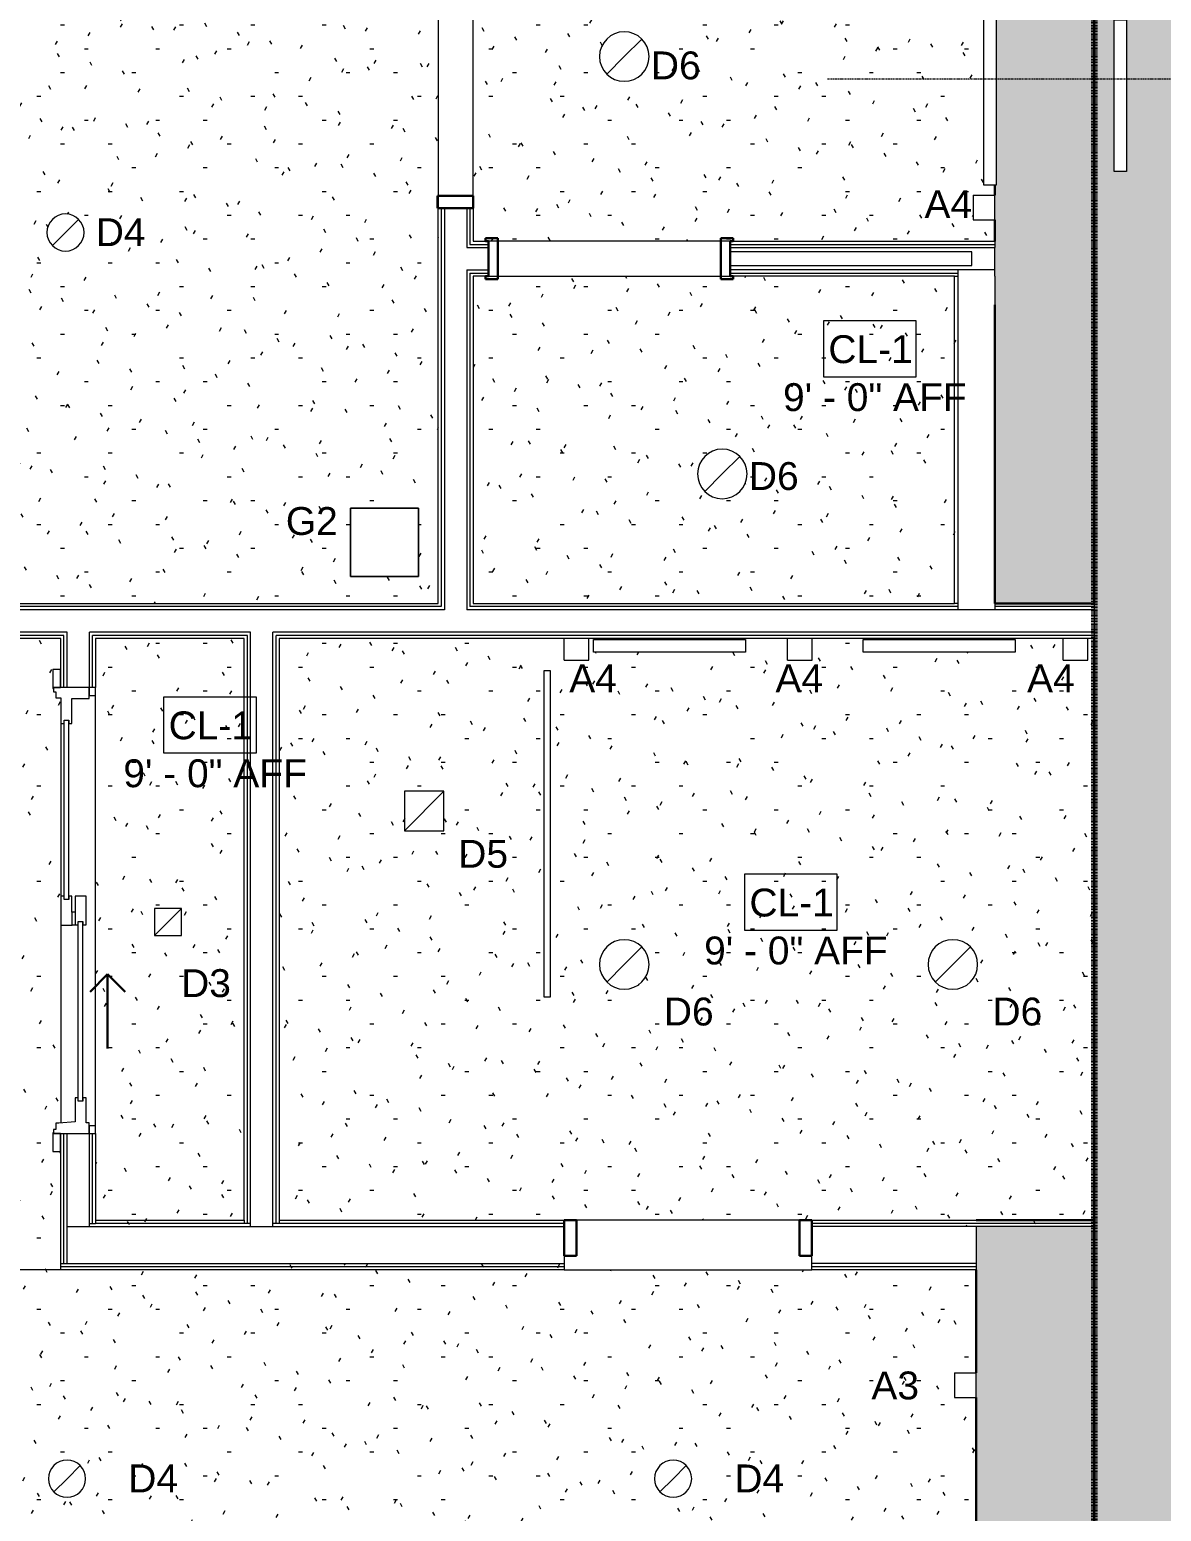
# Model space of a CAD drawing. Header units: inches. Extents: x -1176 to 1329, y -2524 to 978.
# Drawn here: x -170.1 to 12.6, y 209.3 to 448.5 of the extents above; entities that cross this region are included whole.
import ezdxf

# ---------------------------------------------------------------- set-up
doc = ezdxf.new("R2010")
doc.units = ezdxf.units.IN
doc.header["$MEASUREMENT"] = 0
doc.linetypes.add('Center 1_4_', pattern=[0.53125, 0.25, -0.09375, 0.09375, -0.09375])
doc.linetypes.add('Dash', pattern=[0.25, 0.125, -0.125])
for name, color, linetype, lineweight in [('A-ANNO-MATC', 214, 'Dash', 140), ('A-CLNG', 13, 'Continuous', 18), ('A-CLNG-IDEN', 151, 'Continuous', 9), ('A-CLNG-PATT', 13, 'Continuous', 18), ('A-DETL', 90, 'Continuous', 9), ('A-DETL-GENF', 92, 'Continuous', 9), ('A-DOOR', 31, 'Continuous', 18), ('A-DOOR-FRAM', 31, 'Continuous', 30), ('A-DOOR-GLAZ', 31, 'Continuous', 9), ('A-DOOR-OPNG', 31, 'Continuous', 30), ('A-GLAZ-CURT', 52, 'Continuous', 9), ('A-WALL', 113, 'Continuous', 18), ('A-WALL-PATT', 111, 'Continuous', 18), ('E-LITE-EQPM', 33, 'Continuous', 9), ('E-LITE-EQPM-IDEN', 33, 'Continuous', 9), ('I-WALL', 2, 'Continuous', 18), ('Q-SPCQ', 91, 'Continuous', 9)]:
    doc.layers.add(name, color=color, linetype=linetype, lineweight=lineweight)
doc.styles.add('Arial', font='arial.ttf', dxfattribs={"height": 4.5})
doc.styles.add('Swis721 Lt BT', font='swissl.ttf', dxfattribs={"height": 4.5})
pattern_1 = [(0, (0, 0), (15.36, 3.84), [0.634, -10.886, 0.634, -10.886, -61.44]), (0, (0, 0), (15.36, 3.84), [-23.04, 0.634, -22.406, 0.634, -10.886, -26.88]), (0, (0, 0), (15.36, 3.84), [-57.6, 0.634, -7.046, 0.634, -18.566]), (120, (5.76, 1.92), (-11.005538, 11.38215), [0.634, -10.886, 0.634, -10.886, -61.44]), (120, (5.76, 1.92), (-11.005538, 11.38215), [-23.04, 0.634, -22.406, 0.634, -10.886, -26.88]), (120, (5.76, 1.92), (-11.005538, 11.38215), [-57.6, 0.634, -7.046, 0.634, -18.566]), (240, (7.68, 9.6), (-4.354462, -15.22215), [0.634, -10.886, 0.634, -10.886, -61.44]), (240, (7.68, 9.6), (-4.354462, -15.22215), [-23.04, 0.634, -22.406, 0.634, -10.886, -26.88]), (240, (7.68, 9.6), (-4.354462, -15.22215), [-57.6, 0.634, -7.046, 0.634, -18.566])]

# ---------------------------------------------------------------- blocks, each defined once
blk = doc.blocks.new('Door-Sliding-JELD-WEN-2_Panel-Stationary_Active-Wide_Stile-EpicVue - D6 6_ X 8_-8222146-3rd Floor RCP')
at = {"layer": 'A-DETL-GENF'}
for p, q in [((-35.86, 4.12), (-38.91, 4.12)), ((-38.91, 4.12), (-38.91, 2.86)), ((-38.91, 2.86), (-36, 2.86)), ((-36, 2.86), (-36, 4.04)), ((-36, 4.04), (-35.86, 4.04)), ((-35.34, 4.01), (-36, 4.01)), ((-36, 4.01), (-36, -1.74)), ((-35.86, 4.04), (-35.86, 4.12)), ((-35.34, 3.61), (-35.34, 4.01)), ((-34.34, 3.61), (-35.34, 3.61)), ((-34.34, 3.12), (-34.34, 3.61)), ((-34.11, 0.52), (-34.34, 3.12)), ((2.32, 2.8), (-2.37, 2.8)), ((-2.37, 2.8), (-2.37, 0.96)), ((2.32, 2.29), (2.32, 2.8)), ((30.2, 2.8), (30.2, 2.29)), ((34.33, 2.8), (30.2, 2.8)), ((35.34, 3.61), (34.33, 3.61)), ((34.33, 3.61), (34.33, 2.8)), ((36, 4.01), (35.34, 4.01)), ((35.34, 4.01), (35.34, 3.61)), ((35.86, 4.12), (35.86, 4.04)), ((38.91, 4.12), (35.86, 4.12)), ((35.86, 4.04), (36, 4.04)), ((36, 4.04), (36, 2.86)), ((36, -1.74), (36, 4.01)), ((36, 2.86), (38.91, 2.86)), ((38.91, 2.86), (38.91, 4.12)), ((-30.21, 0.52), (-34.11, 0.52)), ((-30.75, -0.74), (-30.75, 0.01)), ((-30.75, 0.01), (-30.21, 0.01)), ((-30.21, 0.01), (-30.21, 0.52)), ((-2.37, 0.96), (-2.32, 0.96)), ((-0.28, 1.01), (-2.32, 1.01)), ((-2.32, 1.01), (-2.32, 0.96)), ((-2.32, 0.96), (-2.32, 0.01)), ((-0.28, 0.52), (-2.32, 0.52)), ((-2.32, 0.01), (-1.78, 0.01)), ((-1.78, 0.01), (-1.78, -0.74)), ((-0.28, 0.52), (-0.28, 1.01)), ((-0.28, 1.01), (2.31, 1.01)), ((2.31, 0.52), (-0.28, 0.52)), ((1.78, 1.54), (1.78, 2.29)), ((1.78, 2.29), (2.32, 2.29)), ((2.31, 1.54), (1.78, 1.54)), ((2.31, 1.01), (2.31, 1.54)), ((2.31, -1.27), (2.31, 0.52)), ((30.2, 2.29), (30.75, 2.29)), ((30.75, 1.54), (30.21, 1.54)), ((30.21, 1.54), (30.21, 1.01)), ((30.21, 1.01), (34.25, 1.01)), ((30.75, 2.29), (30.75, 1.54)), ((34.25, 1.01), (34.25, -1.74)), ((-36, -1.74), (-34.25, -1.74)), ((-34.25, -1.74), (-34.25, -1.27)), ((-34.25, -1.27), (-30.22, -1.27)), ((-30.22, -0.74), (-30.75, -0.74)), ((-30.22, -1.27), (-30.22, -0.74)), ((-1.78, -0.74), (-2.31, -0.74)), ((-2.31, -0.74), (-2.31, -1.27)), ((-2.31, -1.27), (2.31, -1.27)), ((34.25, -1.74), (36, -1.74))]:
    blk.add_line(p, q, dxfattribs=at)
at = {"layer": 'A-DOOR-FRAM', "lineweight": 9}
for p, q in [((-34.75, -1.74), (-36, -1.74)), ((-36, -1.74), (-36, -2.81)), ((-34.75, -2.81), (-34.75, -1.74)), ((34.75, -1.74), (34.75, -2.81)), ((36, -1.74), (34.75, -1.74)), ((36, -2.81), (36, -1.74)), ((-36, -2.81), (-34.75, -2.81)), ((34.75, -2.81), (36, -2.81))]:
    blk.add_line(p, q, dxfattribs=at)
at = {"layer": 'A-DOOR-GLAZ'}
for p, q in [((-30.75, 0.01), (-1.78, 0.01)), ((1.78, 2.29), (30.75, 2.29)), ((1.78, 1.54), (30.75, 1.54)), ((-30.75, -0.74), (-1.78, -0.74))]:
    blk.add_line(p, q, dxfattribs=at)
at = {"layer": 'A-DOOR-OPNG'}
for p, q in [((-13.1, -1.92), (-10.27, -4.75)), ((-10.27, -4.75), (-22.27, -4.75)), ((-13.1, -7.58), (-10.27, -4.75))]:
    blk.add_line(p, q, dxfattribs=at)
blk = doc.blocks.new('Single Flush - D2 3_ X 8_-8252890-3rd Floor RCP')
at = {"layer": 'A-DOOR-FRAM'}
for p, q in [((-20, -2.9375), (-20, 2.8125)), ((-20, 2.8125), (-18, 2.8125)), ((-18, -2.9375), (-18, 2.8125)), ((18.000004, -2.9375), (18.000004, 2.8125)), ((18.000004, 2.8125), (20.000004, 2.8125)), ((20.000004, -2.9375), (20.000004, 2.8125)), ((-20, -2.9375), (-18, -2.9375)), ((18.000004, -2.9375), (20.000004, -2.9375))]:
    blk.add_line(p, q, dxfattribs=at)
blk = doc.blocks.new('Single Flush - D2 3_ X 8_-8439197-3rd Floor RCP')
at = {"layer": 'A-DOOR-FRAM'}
for p, q in [((-20, 1.75), (-20, -4)), ((-20, 1.75), (-18, 1.75)), ((-18, 1.75), (-18, -4)), ((18.000004, 1.75), (18.000004, -4)), ((18.000004, 1.75), (20.000004, 1.75)), ((20.000004, 1.75), (20.000004, -4)), ((-20, -4), (-18, -4)), ((18.000004, -4), (20.000004, -4))]:
    blk.add_line(p, q, dxfattribs=at)
blk = doc.blocks.new('Single Flush Pocket - D5 3_ X 8_-6998484-3rd Floor RCP')
at = {"layer": 'A-DOOR-FRAM'}
for p, q in [((-20, 3.3125), (-20, 2.8125)), ((-20, 3.3125), (-18, 3.3125)), ((-20, 2.8125), (-19.5, 2.8125)), ((-19.5, 2.8125), (-19.5, -2.8125)), ((-18, 3.3125), (-18, -3.3125)), ((18.000004, 3.3125), (18.000004, -3.3125)), ((18.000004, 3.3125), (20.000004, 3.3125)), ((19.500004, 2.8125), (19.500004, -2.8125)), ((19.500004, 2.8125), (20.000004, 2.8125)), ((20.000004, 3.3125), (20.000004, 2.8125)), ((-20, -3.3125), (-20, -2.8125)), ((-20, -2.8125), (-19.5, -2.8125)), ((-20, -3.3125), (-18, -3.3125)), ((18.000004, -3.3125), (20.000004, -3.3125)), ((19.500004, -2.8125), (20.000004, -2.8125)), ((20.000004, -3.3125), (20.000004, -2.8125))]:
    blk.add_line(p, q, dxfattribs=at)
blk = doc.blocks.new('System Panel - Glazed-8165639-3rd Floor RCP')
at = {"layer": 'A-GLAZ-CURT', "lineweight": 18}
for p, q in [((-26.38, -1.75), (-26.38, -0.75)), ((-26.38, -0.75), (26.38, -0.75)), ((26.38, -1.75), (-26.38, -1.75)), ((26.38, -0.75), (26.38, -1.75))]:
    blk.add_line(p, q, dxfattribs=at)
blk = doc.blocks.new('Sconce Light - Sphere - Bedside Sconce-8114783-3rd Floor RCP')
at = {"layer": 'E-LITE-EQPM'}
for p, q in [((0, 13), (-2, 13)), ((-2, 13), (-2, 9.5)), ((2, 13), (0, 13)), ((2, 13), (2, 9.5)), ((-2, 9.5), (0, 9.5)), ((0, 9.5), (2, 9.5))]:
    blk.add_line(p, q, dxfattribs=at)
blk = doc.blocks.new('Sconce Light - Sphere - 60W - 120V-7960182-3rd Floor RCP')
at = {"layer": 'E-LITE-EQPM'}
for p, q in [((0, 6.3125), (-2, 6.3125)), ((-2, 6.3125), (-2, 2.8125)), ((2, 6.3125), (0, 6.3125)), ((2, 6.3125), (2, 2.8125)), ((-2, 2.8125), (0, 2.8125)), ((0, 2.8125), (2, 2.8125))]:
    blk.add_line(p, q, dxfattribs=at)
blk = doc.blocks.new('Sconce Light - Sphere - 60W - 120V-8101230-3rd Floor RCP')
at = {"layer": 'E-LITE-EQPM'}
for p, q in [((0, 11.5), (-2, 11.5)), ((-2, 11.5), (-2, 8)), ((2, 11.5), (0, 11.5)), ((2, 11.5), (2, 8)), ((-2, 8), (0, 8)), ((0, 8), (2, 8))]:
    blk.add_line(p, q, dxfattribs=at)
blk = doc.blocks.new('L-Recessed Square Downlight - 4_-4552743-3rd Floor RCP')
at = {"layer": 'E-LITE-EQPM'}
for p, q in [((-2.1875, -2.1875), (-2.1875, 2.1875)), ((-2.1875, 2.1875), (2.1875, 2.1875)), ((-2.1875, 2.1875), (2.1875, -2.1875)), ((2.1875, 2.1875), (2.1875, -2.1875)), ((2.1875, -2.1875), (-2.1875, -2.1875))]:
    blk.add_line(p, q, dxfattribs=at)
blk = doc.blocks.new('L-Recessed Circular - Downlight - 8_-7245237-3rd Floor RCP')
at = {"layer": 'E-LITE-EQPM'}
for q in [(2.83, 2.83), (-2.83, -2.83)]:
    blk.add_line((0, 0), q, dxfattribs=at)
for start, end in [(360, 180), (180, 360)]:
    blk.add_arc((0, 0), 4, start, end, dxfattribs=at)
blk = doc.blocks.new('L-Recessed Square Downlight - 6_-4552745-3rd Floor RCP')
at = {"layer": 'E-LITE-EQPM'}
for p, q in [((-3.1875, -3.1875), (-3.1875, 3.1875)), ((-3.1875, 3.1875), (3.1875, 3.1875)), ((-3.1875, 3.1875), (3.1875, -3.1875)), ((3.1875, 3.1875), (3.1875, -3.1875)), ((3.1875, -3.1875), (-3.1875, -3.1875))]:
    blk.add_line(p, q, dxfattribs=at)
blk = doc.blocks.new('Lighting_Pendants_Elesi-Luce_Quid_02820 - Quid_02820-7182509-3rd Floor RCP')
at = {"layer": 'A-DETL-GENF'}
for p, q in [((5.51, 5.51), (-5.51, 5.51)), ((-5.51, 5.51), (-5.51, -5.51)), ((-5.51, -5.51), (-5.51, 5.51)), ((-5.51, 5.51), (5.51, 5.51)), ((5.51, -5.51), (5.51, 5.51)), ((5.51, 5.51), (5.51, -5.51)), ((-5.51, -5.51), (5.51, -5.51)), ((5.51, -5.51), (-5.51, -5.51))]:
    blk.add_line(p, q, dxfattribs=at)
blk = doc.blocks.new('AC3 - AC3-7344593-3rd Floor RCP')
at = {"layer": 'Q-SPCQ'}
for p, q in [((-12.25, 3), (-12.25, 5)), ((-12.25, 5), (12.25, 5)), ((12.25, 5), (12.25, 3)), ((12.25, 3), (-12.25, 3))]:
    blk.add_line(p, q, dxfattribs=at)
blk = doc.blocks.new('AC3 - AC3-7344563-3rd Floor RCP')
at = {"layer": 'Q-SPCQ'}
for p, q in [((-12.25, 3), (-12.25, 5)), ((-12.25, 5), (12.25, 5)), ((12.25, 5), (12.25, 3)), ((12.25, 3), (-12.25, 3))]:
    blk.add_line(p, q, dxfattribs=at)
blk = doc.blocks.new('L-Recessed Circular - Downlight - 6_-7313291-3rd Floor RCP')
at = {"layer": 'E-LITE-EQPM'}
for q in [(-2.12, -2.12), (2.12, 2.12)]:
    blk.add_line((0, 0), q, dxfattribs=at)
for start, end in [(360, 180), (180, 360)]:
    blk.add_arc((0, 0), 3, start, end, dxfattribs=at)
blk = doc.blocks.new('Mirror93 - Mirror-8103437-3rd Floor RCP')
at = {"layer": 'Q-SPCQ'}
for p, q in [((-961.02, -1001.6), (-961.02, -999.6)), ((-961.02, -999.6), (-928.32, -999.6)), ((-928.32, -999.6), (-928.32, -1001.6)), ((-928.32, -1001.6), (-961.02, -1001.6))]:
    blk.add_line(p, q, dxfattribs=at)

msp = doc.modelspace()

# ---------------------------------------------------------------- hatches: boundary and pattern name
at = {"layer": 'A-CLNG-PATT'}
h = msp.add_hatch(dxfattribs=at)
h.set_pattern_fill('FP_1', color=256, style=0, pattern_type=2)
h.set_pattern_definition(pattern_1)
h.paths.add_polyline_path([(-321.57, 355.86), (-104.15, 355.86), (-104.15, 543.68), (-114.15, 543.68), (-114.15, 540.18), (-118.15, 540.18), (-118.15, 543.68), (-208.18, 543.68), (-208.18, 540.18), (-212.18, 540.18), (-212.18, 543.68), (-351.2, 543.68), (-351.2, 443.33), (-321.57, 443.33), (-321.57, 429.23), (-321.52, 429.23), (-321.52, 432.14), (-320.26, 432.14), (-320.26, 429.09), (-320.34, 429.09), (-320.34, 429.23), (-320.38, 429.23), (-320.38, 428.57), (-320.77, 428.57), (-320.77, 427.57), (-321.26, 427.57), (-321.57, 427.54), (-321.57, 370.9), (-320.77, 370.9), (-320.77, 369.9), (-320.37, 369.9), (-320.37, 369.23), (-320.34, 369.23), (-320.34, 369.37), (-320.26, 369.37), (-320.26, 366.33), (-321.52, 366.33), (-321.52, 369.23), (-321.57, 369.23), (-321.57, 366.33)], flags=0)
h.paths.add_polyline_path([(-111.18, 360.22), (-118.33, 360.22), (-118.33, 371.24), (-107.31, 371.24), (-107.31, 360.22), (-108.85, 360.22)], flags=0)
h.paths.add_polyline_path([(-285.08, 412.77), (-285.85, 412.87), (-286.58, 413.17), (-287.2, 413.65), (-287.68, 414.27), (-287.98, 415), (-288.08, 415.77), (-287.98, 416.55), (-287.68, 417.27), (-287.2, 417.89), (-286.58, 418.37), (-285.85, 418.67), (-285.08, 418.77), (-284.3, 418.67), (-283.58, 418.37), (-282.96, 417.89), (-282.48, 417.27), (-282.18, 416.55), (-282.08, 415.77), (-282.18, 415), (-282.48, 414.27), (-282.96, 413.65), (-283.58, 413.17), (-284.3, 412.87)], flags=0)
h.paths.add_polyline_path([(-164.32, 412.77), (-165.1, 412.87), (-165.82, 413.17), (-166.44, 413.65), (-166.92, 414.27), (-167.22, 415), (-167.32, 415.77), (-167.22, 416.55), (-166.92, 417.27), (-166.44, 417.89), (-165.82, 418.37), (-165.1, 418.67), (-164.32, 418.77), (-163.54, 418.67), (-162.82, 418.37), (-162.2, 417.89), (-161.72, 417.27), (-161.42, 416.55), (-161.32, 415.77), (-161.42, 415), (-161.72, 414.27), (-162.2, 413.65), (-162.82, 413.17), (-163.54, 412.87)], flags=0)
h.paths.add_polyline_path([(-224.49, 434.36), (-225.2, 434.59), (-225.64, 435.2), (-225.64, 435.95), (-225.2, 436.55), (-224.99, 436.62), (-224.99, 452.59), (-232.6, 439.42), (-232.45, 439.25), (-232.39, 438.48), (-232.74, 437.86), (-233.43, 437.56), (-234.16, 437.71), (-234.66, 438.27), (-234.72, 439.04), (-234.36, 439.66), (-233.68, 439.96), (-233.46, 439.92), (-225.86, 453.09), (-239.69, 445.1), (-239.64, 444.89), (-239.95, 444.21), (-240.59, 443.83), (-241.34, 443.91), (-241.89, 444.41), (-242.05, 445.14), (-241.74, 445.82), (-241.1, 446.2), (-240.35, 446.12), (-240.19, 445.97), (-226.36, 453.96), (-241.57, 453.96), (-241.64, 453.75), (-242.24, 453.31), (-242.99, 453.31), (-243.59, 453.75), (-243.82, 454.46), (-243.59, 455.17), (-242.99, 455.61), (-242.24, 455.6), (-241.64, 455.17), (-241.57, 454.96), (-226.36, 454.96), (-240.2, 462.93), (-240.35, 462.8), (-241.13, 462.74), (-241.74, 463.09), (-242.05, 463.77), (-241.89, 464.5), (-241.34, 465), (-240.57, 465.06), (-239.95, 464.71), (-239.64, 464.03), (-239.69, 463.81), (-225.86, 455.82), (-233.46, 469), (-233.68, 468.95), (-234.36, 469.26), (-234.73, 469.9), (-234.66, 470.64), (-234.16, 471.2), (-233.4, 471.34), (-232.74, 471.05), (-232.37, 470.4), (-232.45, 469.66), (-232.6, 469.5), (-224.99, 456.32), (-224.99, 472.3), (-225.2, 472.37), (-225.64, 472.97), (-225.64, 473.72), (-225.2, 474.32), (-224.49, 474.55), (-223.78, 474.32), (-223.34, 473.72), (-223.34, 472.97), (-223.78, 472.37), (-223.99, 472.3), (-223.99, 456.32), (-216.38, 469.5), (-216.53, 469.66), (-216.59, 470.43), (-216.24, 471.05), (-215.55, 471.35), (-214.82, 471.2), (-214.32, 470.64), (-214.26, 469.87), (-214.62, 469.26), (-215.3, 468.95), (-215.52, 469), (-223.12, 455.82), (-209.29, 463.81), (-209.34, 464.03), (-209.03, 464.71), (-208.39, 465.08), (-207.64, 465), (-207.09, 464.5), (-206.93, 463.77), (-207.24, 463.09), (-207.88, 462.72), (-208.63, 462.8), (-208.79, 462.94), (-222.62, 454.96), (-207.41, 454.96), (-207.34, 455.17), (-206.74, 455.61), (-205.99, 455.6), (-205.39, 455.17), (-205.16, 454.46), (-205.39, 453.75), (-205.99, 453.31), (-206.74, 453.31), (-207.34, 453.75), (-207.41, 453.96), (-222.62, 453.96), (-208.78, 445.98), (-208.63, 446.12), (-207.85, 446.18), (-207.24, 445.82), (-206.93, 445.14), (-207.09, 444.41), (-207.64, 443.91), (-208.41, 443.85), (-209.03, 444.21), (-209.34, 444.89), (-209.29, 445.1), (-223.12, 453.09), (-215.52, 439.92), (-215.3, 439.96), (-214.62, 439.66), (-214.25, 439.01), (-214.32, 438.27), (-214.82, 437.71), (-215.55, 437.56), (-216.24, 437.86), (-216.61, 438.51), (-216.53, 439.25), (-216.38, 439.42), (-223.99, 452.59), (-223.99, 436.62), (-223.78, 436.55), (-223.34, 435.94), (-223.34, 435.2), (-223.78, 434.59), (-224.36, 434.41)], flags=0)
h.paths.add_polyline_path([(-285.08, 501.86), (-285.85, 501.96), (-286.58, 502.26), (-287.2, 502.74), (-287.68, 503.36), (-287.98, 504.09), (-288.08, 504.86), (-287.98, 505.64), (-287.68, 506.36), (-287.2, 506.98), (-286.58, 507.46), (-285.85, 507.76), (-285.08, 507.86), (-284.3, 507.76), (-283.58, 507.46), (-282.96, 506.98), (-282.48, 506.36), (-282.18, 505.64), (-282.08, 504.86), (-282.18, 504.09), (-282.48, 503.36), (-282.96, 502.74), (-283.58, 502.26), (-284.3, 501.96)], flags=0)
h.paths.add_polyline_path([(-164.32, 501.86), (-165.1, 501.96), (-165.82, 502.26), (-166.44, 502.74), (-166.92, 503.36), (-167.22, 504.09), (-167.32, 504.86), (-167.22, 505.64), (-166.92, 506.36), (-166.44, 506.98), (-165.82, 507.46), (-165.1, 507.76), (-164.32, 507.86), (-163.54, 507.76), (-162.82, 507.46), (-162.2, 506.98), (-161.72, 506.36), (-161.42, 505.64), (-161.32, 504.86), (-161.42, 504.09), (-161.72, 503.36), (-162.2, 502.74), (-162.82, 502.26), (-163.54, 501.96)], flags=0)
h.paths.add_polyline_path([(-291.33, 519.17), (-291.33, 530.2), (-280.31, 530.2), (-280.31, 519.17)], flags=0)
h.paths.add_polyline_path([(-338.53, 523.97), (-338.69, 523.99), (-338.88, 523.97), (-339.18, 524.05), (-339.54, 524.1), (-339.89, 524.24), (-340.2, 524.33), (-340.36, 524.44), (-340.49, 524.49), (-341.32, 525.12), (-341.71, 525.64), (-341.93, 525.93), (-341.99, 526.07), (-342.1, 526.23), (-342.19, 526.54), (-342.34, 526.95), (-342.38, 527.25), (-342.46, 527.55), (-342.44, 527.74), (-342.45, 527.97), (-342.33, 528.93), (-342.22, 529.18), (-341.91, 529.91), (-341.82, 530.02), (-341.76, 530.15), (-341.59, 530.32), (-341.44, 530.52), (-342.99, 532.08), (-343.01, 532.18), (-342.99, 532.27), (-342.91, 532.35), (-342.82, 532.37), (-342.72, 532.35), (-342.68, 532.31), (-341.16, 530.8), (-340.93, 530.98), (-340.79, 531.12), (-340.67, 531.17), (-340.49, 531.31), (-339.54, 531.71), (-338.53, 531.84), (-337.48, 531.7), (-336.56, 531.31), (-335.73, 530.68), (-335.12, 529.87), (-334.72, 528.91), (-334.59, 527.9), (-334.72, 526.88), (-335.12, 525.93), (-335.25, 525.75), (-335.31, 525.64), (-335.46, 525.48), (-335.74, 525.12), (-336.1, 524.84), (-336.28, 524.67), (-336.41, 524.61), (-336.56, 524.49), (-337.52, 524.09), (-337.7, 524.07), (-338.48, 523.97)], flags=0)
h = msp.add_hatch(dxfattribs=at)
h.set_pattern_fill('FP_1', color=256, style=0, pattern_type=2)
h.set_pattern_definition(pattern_1)
h.paths.add_polyline_path([(-96.03, 414.36), (-14.28, 414.36), (-14.28, 417.82), (-17.78, 417.82), (-17.78, 421.82), (-14.28, 421.82), (-14.28, 423.41), (-16.09, 423.41), (-16.09, 456.11), (-14.28, 456.11), (-14.28, 458.82), (-17.78, 458.82), (-17.78, 462.82), (-14.28, 462.82), (-14.28, 495.43), (-17.78, 495.43), (-17.78, 499.43), (-14.28, 499.43), (-14.28, 499.93), (-62.53, 499.93), (-62.53, 500.93), (1.72, 500.93), (1.72, 543.68), (-98.53, 543.68), (-98.53, 414.36)], flags=0)
h.paths.add_polyline_path([(-74.12, 440.18), (-75.15, 440.32), (-76.12, 440.72), (-76.95, 441.36), (-77.58, 442.18), (-77.98, 443.15), (-78.12, 444.18), (-77.98, 445.22), (-77.58, 446.18), (-76.95, 447.01), (-76.12, 447.65), (-75.15, 448.05), (-74.12, 448.18), (-73.08, 448.05), (-72.12, 447.65), (-71.29, 447.01), (-70.65, 446.18), (-70.25, 445.22), (-70.12, 444.18), (-70.25, 443.15), (-70.65, 442.18), (-71.29, 441.36), (-72.12, 440.72), (-73.08, 440.32)], flags=0)
h.paths.add_polyline_path([(-10.78, 464.82), (1.72, 464.82), (1.72, 496.43), (-10.78, 496.43), (-10.78, 488.71)], flags=0)
h.paths.add_polyline_path([(-98.28, 465.81), (-98.28, 501.31), (-97.9, 501.31), (-97.9, 465.81)], flags=0)
h.paths.add_polyline_path([(-15.53, 468.38), (-17.53, 468.38), (-17.53, 492.88), (-15.53, 492.88), (-15.53, 488.71)], flags=0)
h.paths.add_polyline_path([(-74.12, 484.87), (-75.15, 485.01), (-76.12, 485.41), (-76.95, 486.05), (-77.58, 486.87), (-77.98, 487.84), (-78.12, 488.87), (-77.98, 489.91), (-77.58, 490.87), (-76.95, 491.7), (-76.12, 492.34), (-75.15, 492.74), (-74.12, 492.87), (-73.08, 492.74), (-72.12, 492.34), (-71.29, 491.7), (-70.65, 490.87), (-70.25, 489.91), (-70.12, 488.87), (-70.25, 487.84), (-70.65, 486.87), (-71.29, 486.05), (-72.12, 485.41), (-73.08, 485.01)], flags=0)
h = msp.add_hatch(dxfattribs=at)
h.set_pattern_fill('FP_1', color=256, style=0, pattern_type=2)
h.set_pattern_definition(pattern_1)
h.paths.add_polyline_path([(-213.07, 248.29), (-165.07, 248.29), (-165.07, 270.29), (-165.12, 270.29), (-165.12, 267.38), (-166.38, 267.38), (-166.38, 270.43), (-166.3, 270.43), (-166.3, 270.29), (-166.26, 270.29), (-166.26, 270.95), (-165.87, 270.95), (-165.87, 271.95), (-165.27, 271.96), (-165.07, 271.98), (-165.07, 340.62), (-165.87, 340.62), (-165.87, 341.62), (-166.27, 341.62), (-166.27, 342.29), (-166.3, 342.29), (-166.3, 342.15), (-166.38, 342.15), (-166.38, 345.19), (-165.12, 345.19), (-165.12, 342.29), (-165.07, 342.29), (-165.07, 350.23), (-213.07, 350.23), (-213.07, 284.03)], flags=0)
h.paths.add_polyline_path([(-191.28, 294.59), (-192.05, 294.69), (-192.78, 294.99), (-193.4, 295.47), (-193.87, 296.09), (-194.17, 296.81), (-194.28, 297.59), (-194.17, 298.36), (-193.87, 299.09), (-193.4, 299.71), (-192.78, 300.19), (-192.05, 300.49), (-191.28, 300.59), (-190.5, 300.49), (-189.78, 300.19), (-189.16, 299.71), (-188.68, 299.09), (-188.38, 298.36), (-188.28, 297.59), (-188.38, 296.81), (-188.68, 296.09), (-189.16, 295.47), (-189.78, 294.99), (-190.5, 294.69)], flags=0)
h.paths.add_polyline_path([(-327.2, 355.86), (-327.2, 437.71), (-351.2, 437.71), (-351.2, 355.86), (-338.56, 355.86)], flags=0)
h = msp.add_hatch(dxfattribs=at)
h.set_pattern_fill('FP_1', color=256, style=0, pattern_type=2)
h.set_pattern_definition(pattern_1)
h.paths.add_polyline_path([(-88.44, 355.86), (-20.78, 355.86), (-20.78, 408.73), (-98.53, 408.73), (-98.53, 355.86)], flags=0)
h.paths.add_polyline_path([(-58.29, 372.79), (-59.32, 372.93), (-60.29, 373.33), (-61.11, 373.96), (-61.75, 374.79), (-62.15, 375.76), (-62.29, 376.79), (-62.15, 377.83), (-61.75, 378.79), (-61.11, 379.62), (-60.29, 380.26), (-59.32, 380.66), (-58.29, 380.79), (-57.25, 380.66), (-56.29, 380.26), (-55.46, 379.62), (-54.82, 378.79), (-54.42, 377.83), (-54.29, 376.79), (-54.42, 375.76), (-54.82, 374.79), (-55.46, 373.96), (-56.29, 373.33), (-57.25, 372.93)], flags=0)
h = msp.add_hatch(dxfattribs=at)
h.set_pattern_fill('FP_1', color=256, style=0, pattern_type=2)
h.set_pattern_definition(pattern_1)
h.paths.add_polyline_path([(-156.66, 256.29), (-135.45, 256.29), (-135.45, 350.23), (-159.45, 350.23), (-159.45, 256.29)], flags=0)
h = msp.add_hatch(dxfattribs=at)
h.set_pattern_fill('FP_4', color=256, style=0, pattern_type=2)
h.set_pattern_definition(pattern_1)
h.paths.add_polyline_path([(-129.82, 256.29), (1.72, 256.29), (1.72, 350.23), (0.72, 350.23), (0.72, 346.73), (-3.28, 346.73), (-3.28, 350.23), (-43.78, 350.23), (-43.78, 346.73), (-47.78, 346.73), (-47.78, 350.23), (-79.82, 350.23), (-79.82, 346.73), (-83.82, 346.73), (-83.82, 350.23), (-129.82, 350.23), (-129.82, 307.65)], flags=0)
h.paths.add_polyline_path([(-87.07, 292.29), (-87.07, 345.04), (-86.07, 345.04), (-86.07, 292.29)], flags=0)
h.paths.add_polyline_path([(-74.12, 293.59), (-75.15, 293.73), (-76.12, 294.13), (-76.95, 294.76), (-77.58, 295.59), (-77.98, 296.56), (-78.12, 297.59), (-77.98, 298.63), (-77.58, 299.59), (-76.95, 300.42), (-76.12, 301.06), (-75.15, 301.46), (-74.12, 301.59), (-73.08, 301.46), (-72.12, 301.06), (-71.29, 300.42), (-70.65, 299.59), (-70.25, 298.63), (-70.12, 297.59), (-70.25, 296.56), (-70.65, 295.59), (-71.29, 294.76), (-72.12, 294.13), (-73.08, 293.73)], flags=0)
h.paths.add_polyline_path([(-21.07, 293.59), (-22.11, 293.73), (-23.07, 294.13), (-23.9, 294.76), (-24.53, 295.59), (-24.93, 296.56), (-25.07, 297.59), (-24.93, 298.63), (-24.53, 299.59), (-23.9, 300.42), (-23.07, 301.06), (-22.11, 301.46), (-21.07, 301.59), (-20.03, 301.46), (-19.07, 301.06), (-18.24, 300.42), (-17.61, 299.59), (-17.21, 298.63), (-17.07, 297.59), (-17.21, 296.56), (-17.61, 295.59), (-18.24, 294.76), (-19.07, 294.13), (-20.03, 293.73)], flags=0)
h.paths.add_polyline_path([(-11.03, 348.04), (-35.53, 348.04), (-35.53, 350.04), (-11.03, 350.04), (-11.03, 349.73)], flags=0)
h.paths.add_polyline_path([(-79.07, 348.04), (-79.07, 350.04), (-54.57, 350.04), (-54.57, 348.04)], flags=0)
h = msp.add_hatch(dxfattribs=at)
h.set_pattern_fill('FP_1', color=256, style=0, pattern_type=2)
h.set_pattern_definition(pattern_1)
h.paths.add_polyline_path([(-208.45, 106.47), (-17.28, 106.47), (-17.28, 116.47), (-20.78, 116.47), (-20.78, 120.47), (-17.28, 120.47), (-17.28, 227.66), (-20.78, 227.66), (-20.78, 231.66), (-17.28, 231.66), (-17.28, 248.29), (-213.07, 248.29), (-213.07, 153.47), (-208.45, 153.47), (-208.45, 107.52)], flags=0)
h.paths.add_polyline_path([(1.72, 106.47), (1.72, 164.21), (-11.66, 164.21), (-11.66, 106.47)], flags=0)
h.paths.add_polyline_path([(-143.38, 110.6), (-143.48, 110.63), (-143.52, 110.66), (-145.04, 112.18), (-145.29, 111.97), (-145.4, 111.86), (-145.54, 111.8), (-145.68, 111.68), (-146.66, 111.28), (-146.83, 111.26), (-147.69, 111.16), (-147.82, 111.18), (-148, 111.16), (-148.3, 111.24), (-148.67, 111.29), (-149.01, 111.43), (-149.32, 111.51), (-149.48, 111.63), (-149.62, 111.68), (-150.45, 112.31), (-150.62, 112.55), (-151.06, 113.12), (-151.12, 113.26), (-151.23, 113.42), (-151.31, 113.73), (-151.45, 114.07), (-151.5, 114.44), (-151.58, 114.74), (-151.57, 114.93), (-151.58, 115.13), (-151.46, 116.1), (-151.41, 116.21), (-151.06, 117.06), (-150.95, 117.21), (-150.89, 117.34), (-150.71, 117.51), (-150.44, 117.88), (-150.07, 118.15), (-149.92, 118.31), (-149.8, 118.36), (-149.62, 118.5), (-148.67, 118.89), (-147.65, 119.03), (-146.63, 118.89), (-145.68, 118.5), (-144.86, 117.87), (-144.24, 117.06), (-143.85, 116.11), (-143.71, 115.09), (-143.86, 114.05), (-144.24, 113.12), (-144.38, 112.94), (-144.44, 112.82), (-144.59, 112.67), (-144.75, 112.46), (-143.21, 110.9), (-143.18, 110.8), (-143.21, 110.7), (-143.28, 110.63), (-143.33, 110.61)], flags=0)
h.paths.add_polyline_path([(-164.07, 139.52), (-164.85, 139.62), (-165.57, 139.92), (-166.19, 140.4), (-166.67, 141.02), (-166.97, 141.74), (-167.07, 142.52), (-166.97, 143.29), (-166.67, 144.02), (-166.19, 144.64), (-165.57, 145.11), (-164.85, 145.41), (-164.07, 145.52), (-163.29, 145.41), (-162.57, 145.11), (-161.95, 144.64), (-161.47, 144.02), (-161.17, 143.29), (-161.07, 142.52), (-161.17, 141.74), (-161.47, 141.02), (-161.95, 140.4), (-162.57, 139.92), (-163.29, 139.62)], flags=0)
h.paths.add_polyline_path([(-66.23, 139.52), (-67.01, 139.62), (-67.73, 139.92), (-68.35, 140.4), (-68.83, 141.02), (-69.13, 141.74), (-69.23, 142.52), (-69.13, 143.29), (-68.83, 144.02), (-68.35, 144.64), (-67.73, 145.11), (-67.01, 145.41), (-66.23, 145.52), (-65.45, 145.41), (-64.73, 145.11), (-64.11, 144.64), (-63.63, 144.02), (-63.33, 143.29), (-63.23, 142.52), (-63.33, 141.74), (-63.63, 141.02), (-64.11, 140.4), (-64.73, 139.92), (-65.45, 139.62)], flags=0)
h.paths.add_polyline_path([(-197.93, 155.78), (-208.96, 155.78), (-208.96, 166.8), (-197.93, 166.8)], flags=0)
h.paths.add_polyline_path([(-115.18, 158.47), (-115.89, 158.7), (-116.33, 159.31), (-116.33, 160.05), (-115.89, 160.66), (-115.68, 160.72), (-115.68, 176.7), (-123.28, 163.52), (-123.14, 163.36), (-123.08, 162.59), (-123.43, 161.97), (-124.11, 161.67), (-124.84, 161.82), (-125.34, 162.38), (-125.4, 163.15), (-125.05, 163.77), (-124.37, 164.07), (-124.15, 164.02), (-116.54, 177.2), (-130.38, 169.21), (-130.33, 169), (-130.64, 168.31), (-131.28, 167.94), (-132.02, 168.02), (-132.58, 168.52), (-132.73, 169.25), (-132.43, 169.93), (-131.78, 170.3), (-131.04, 170.23), (-130.88, 170.08), (-117.04, 178.06), (-132.26, 178.06), (-132.33, 177.86), (-132.93, 177.42), (-133.68, 177.42), (-134.28, 177.86), (-134.51, 178.56), (-134.28, 179.27), (-133.68, 179.71), (-132.93, 179.71), (-132.33, 179.27), (-132.26, 179.06), (-117.04, 179.06), (-130.89, 187.04), (-131.04, 186.9), (-131.81, 186.84), (-132.43, 187.2), (-132.73, 187.88), (-132.58, 188.61), (-132.02, 189.11), (-131.25, 189.17), (-130.64, 188.82), (-130.33, 188.13), (-130.38, 187.92), (-116.54, 179.93), (-124.15, 193.11), (-124.37, 193.06), (-125.05, 193.36), (-125.42, 194.01), (-125.34, 194.75), (-124.84, 195.31), (-124.11, 195.46), (-123.43, 195.16), (-123.06, 194.48), (-123.14, 193.77), (-123.28, 193.61), (-115.68, 180.43), (-115.68, 196.41), (-115.89, 196.47), (-116.33, 197.08), (-116.33, 197.82), (-115.89, 198.43), (-115.18, 198.66), (-114.47, 198.43), (-114.03, 197.82), (-114.03, 197.08), (-114.47, 196.47), (-114.68, 196.41), (-114.68, 180.43), (-107.07, 193.61), (-107.22, 193.77), (-107.28, 194.54), (-106.92, 195.16), (-106.24, 195.46), (-105.51, 195.31), (-105.01, 194.75), (-104.95, 193.98), (-105.31, 193.36), (-105.99, 193.06), (-106.2, 193.11), (-113.81, 179.93), (-99.98, 187.92), (-100.02, 188.13), (-99.72, 188.82), (-99.07, 189.19), (-98.33, 189.11), (-97.78, 188.61), (-97.62, 187.88), (-97.93, 187.2), (-98.57, 186.83), (-99.31, 186.9), (-99.48, 187.05), (-113.31, 179.06), (-98.1, 179.06), (-98.03, 179.27), (-97.43, 179.71), (-96.68, 179.71), (-96.08, 179.27), (-95.85, 178.56), (-96.08, 177.86), (-96.68, 177.42), (-97.43, 177.42), (-98.03, 177.86), (-98.1, 178.06), (-113.31, 178.06), (-99.46, 170.09), (-99.31, 170.23), (-98.54, 170.29), (-97.93, 169.93), (-97.62, 169.25), (-97.78, 168.52), (-98.33, 168.02), (-99.1, 167.96), (-99.72, 168.31), (-100.02, 169), (-99.98, 169.21), (-113.81, 177.2), (-106.2, 164.02), (-105.99, 164.07), (-105.31, 163.77), (-104.93, 163.12), (-105.01, 162.38), (-105.51, 161.82), (-106.24, 161.67), (-106.92, 161.97), (-107.3, 162.62), (-107.22, 163.36), (-107.07, 163.52), (-114.68, 176.7), (-114.68, 160.72), (-114.47, 160.66), (-114.03, 160.05), (-114.03, 159.3), (-114.47, 158.7), (-115.05, 158.51)], flags=0)
h.paths.add_polyline_path([(-66.23, 211.56), (-67.01, 211.67), (-67.73, 211.97), (-68.35, 212.44), (-68.83, 213.06), (-69.13, 213.79), (-69.23, 214.56), (-69.13, 215.34), (-68.83, 216.06), (-68.35, 216.69), (-67.73, 217.16), (-67.01, 217.46), (-66.23, 217.56), (-65.45, 217.46), (-64.73, 217.16), (-64.11, 216.69), (-63.63, 216.06), (-63.33, 215.34), (-63.23, 214.56), (-63.33, 213.79), (-63.63, 213.06), (-64.11, 212.44), (-64.73, 211.97), (-65.45, 211.67)], flags=0)
h.paths.add_polyline_path([(-164.07, 211.56), (-164.85, 211.67), (-165.57, 211.97), (-166.19, 212.44), (-166.67, 213.06), (-166.97, 213.79), (-167.07, 214.56), (-166.97, 215.34), (-166.67, 216.06), (-166.19, 216.69), (-165.57, 217.16), (-164.85, 217.46), (-164.07, 217.56), (-163.29, 217.46), (-162.57, 217.16), (-161.95, 216.69), (-161.47, 216.06), (-161.17, 215.34), (-161.07, 214.56), (-161.17, 213.79), (-161.47, 213.06), (-161.95, 212.44), (-162.57, 211.97), (-163.29, 211.67)], flags=0)
at = {"layer": 'A-WALL-PATT', "lineweight": 9}
h = msp.add_hatch(color=7, dxfattribs=at)
h.paths.add_polyline_path([(2.51, -1.17), (18.22, -1.17), (18.22, 814.52), (1.72, 814.52), (1.72, -1.17)], flags=0)
h.paths.add_polyline_path([(6.97, 425.61), (4.97, 425.61), (4.97, 450.11), (6.97, 450.11), (6.97, 428.36)], flags=0)
h.paths.add_polyline_path([(4.97, 471.43), (4.97, 495.93), (6.97, 495.93), (6.97, 471.43), (5.87, 471.43)], flags=0)
for points in [[(1.72, 355.86), (1.72, 464.82), (-14.28, 464.82), (-14.28, 456.11), (-14.09, 456.11), (-14.09, 423.41), (-14.28, 423.41), (-14.28, 355.86)], [(1.72, 164.21), (1.72, 255.29), (-17.28, 255.29), (-17.28, 164.21), (-11.66, 164.21)]]:
    msp.add_hatch(color=7, dxfattribs=at).paths.add_polyline_path(points, flags=0)
h = msp.add_hatch(dxfattribs=at)
h.set_pattern_fill('FP_1', color=256, style=0, pattern_type=2)
h.set_pattern_definition(pattern_1)
h.paths.add_polyline_path([(-20.28, 355.86), (-20.28, 408.73), (-20.78, 408.73), (-20.78, 355.86)], flags=0)
h = msp.add_hatch(dxfattribs=at)
h.set_pattern_fill('FP_1', color=256, style=0, pattern_type=2)
h.set_pattern_definition(pattern_1)
h.paths.add_polyline_path([(1.72, 255.79), (1.72, 256.29), (-43.82, 256.29), (-43.82, 255.79), (-17.28, 255.79)], flags=0)
h.paths.add_polyline_path([(-83.82, 255.79), (-83.82, 256.29), (-129.82, 256.29), (-129.82, 255.79), (-88.44, 255.79)], flags=0)
h.paths.add_polyline_path([(-135.45, 255.79), (-135.45, 256.29), (-159.45, 256.29), (-159.45, 255.79), (-156.66, 255.79)], flags=0)
h = msp.add_hatch(dxfattribs=at)
h.set_pattern_fill('FP_1', color=256, style=0, pattern_type=2)
h.set_pattern_definition(pattern_1)
h.paths.add_polyline_path([(1.72, 255.29), (1.72, 255.79), (-43.82, 255.79), (-43.82, 255.29), (-17.28, 255.29)], flags=0)
h.paths.add_polyline_path([(-88.44, 255.29), (-83.82, 255.29), (-83.82, 255.35), (-87.45, 255.35), (-87.45, 255.72), (-83.82, 255.72), (-83.82, 255.79), (-130.82, 255.79), (-130.82, 255.29)], flags=0)
h.paths.add_polyline_path([(-160.45, 255.29), (-134.45, 255.29), (-134.45, 255.79), (-160.45, 255.79)], flags=0)
h = msp.add_hatch(dxfattribs=at)
h.set_pattern_fill('FP_1', color=256, style=0, pattern_type=2)
h.set_pattern_definition(pattern_1)
h.paths.add_polyline_path([(-17.28, 248.79), (-17.28, 249.29), (-43.82, 249.29), (-43.82, 248.79), (-20.23, 248.79)], flags=0)
h.paths.add_polyline_path([(-88.44, 248.79), (-83.82, 248.79), (-83.82, 249.29), (-165.07, 249.29), (-165.07, 248.79), (-133.92, 248.79)], flags=0)
h = msp.add_hatch(dxfattribs=at)
h.set_pattern_fill('FP_1', color=256, style=0, pattern_type=2)
h.set_pattern_definition(pattern_1)
h.paths.add_polyline_path([(-17.28, 248.29), (-17.28, 248.79), (-43.82, 248.79), (-43.82, 248.29), (-20.23, 248.29)], flags=0)
h.paths.add_polyline_path([(-88.44, 248.29), (-83.82, 248.29), (-83.82, 248.79), (-165.07, 248.79), (-165.07, 248.29), (-133.92, 248.29)], flags=0)

# ---------------------------------------------------------------- linework, layer by layer
at = {"layer": 'A-ANNO-MATC'}
msp.add_line((1.72, 857.52), (1.72, -90.48), dxfattribs=at)
at = {"layer": 'A-CLNG'}
msp.add_line((-165.07, 248.29), (-213.07, 248.29), dxfattribs=at)
for centre, radius, start, end in [((-74.12, 444.18), 4, 360, 180), ((-74.12, 444.18), 4, 180, 360), ((-164.32, 415.77), 3, 360, 180), ((-164.32, 415.77), 3, 180, 0), ((-58.29, 376.79), 4, 360, 180), ((-58.29, 376.79), 4, 180, 360), ((-74.12, 297.59), 4, 0, 180), ((-21.07, 297.59), 4, 360, 180), ((-74.12, 297.59), 4, 180, 360), ((-21.07, 297.59), 4, 180, 360), ((-164.07, 214.56), 3, 360, 180), ((-66.23, 214.56), 3, 360, 180), ((-164.07, 214.56), 3, 180, 0), ((-66.23, 214.56), 3, 180, 0)]:
    msp.add_arc(centre, radius, start, end, dxfattribs=at)
at = {"layer": 'A-CLNG-IDEN', "flags": 128}
for points in [[(-41.92, 401.55), (-27.04, 401.55), (-27.04, 392.42), (-41.92, 392.42)], [(-148.42, 340.82), (-133.54, 340.82), (-133.54, 331.69), (-148.42, 331.69)], [(-54.66, 312.22), (-39.78, 312.22), (-39.78, 303.08), (-54.66, 303.08)]]:
    msp.add_lwpolyline(points, close=True, dxfattribs=at)
at = {"layer": 'A-DETL', "linetype": 'Center 1_4_'}
msp.add_line((-41.28, 440.59), (546.72, 440.59), dxfattribs=at)
at = {"layer": 'A-WALL', "color": 8, "lineweight": 30}
for p, q in [((1.72, 496.43), (1.72, 355.86)), ((-14.28, 421.82), (-14.28, 423.41)), ((-14.28, 414.36), (-14.28, 417.82)), ((-14.28, 355.86), (-14.28, 404.07)), ((1.72, 355.86), (-14.28, 355.86)), ((1.72, 106.47), (1.72, 350.23)), ((-17.28, 256.29), (1.72, 256.29)), ((-17.28, 231.66), (-17.28, 248.29)), ((-17.28, 164.21), (-17.28, 227.66))]:
    msp.add_line(p, q, dxfattribs=at)
at = {"layer": 'A-WALL'}
for p, q in [((-103.65, 419.68), (-103.65, 355.36)), ((-103.15, 419.68), (-103.15, 354.86)), ((-99.53, 419.68), (-99.53, 413.36)), ((-99.03, 419.68), (-99.03, 413.86)), ((-14.28, 414.36), (-14.28, 413.36)), ((-99.53, 413.36), (-96.03, 413.36)), ((-99.03, 413.86), (-96.03, 413.86)), ((-57.03, 413.86), (-14.28, 413.86)), ((-57.03, 413.36), (-14.28, 413.36)), ((-99.53, 409.73), (-99.53, 354.86)), ((-99.53, 409.73), (-96.03, 409.73)), ((-99.03, 409.23), (-99.03, 355.36)), ((-99.03, 409.23), (-96.03, 409.23)), ((-14.28, 409.73), (-57.03, 409.73)), ((-57.03, 409.23), (-20.28, 409.23)), ((-20.28, 409.73), (-20.28, 354.86)), ((-20.78, 408.73), (-20.28, 408.73)), ((-14.28, 408.73), (-14.28, 404.07)), ((-103.65, 355.36), (-268.08, 355.36)), ((-103.15, 354.86), (-268.08, 354.86)), ((1.72, 354.86), (-99.53, 354.86)), ((-20.28, 355.36), (-99.03, 355.36)), ((-20.28, 355.86), (-20.78, 355.86)), ((-14.28, 355.86), (-14.28, 354.86)), ((1.72, 355.36), (-14.28, 355.36)), ((1.72, 355.86), (1.72, 350.23)), ((-164.07, 351.23), (-268.08, 351.23)), ((-164.57, 350.73), (-268.08, 350.73)), ((-164.57, 342.29), (-164.57, 350.73)), ((-164.07, 342.29), (-164.07, 351.23)), ((-160.45, 342.29), (-160.45, 351.23)), ((-134.45, 351.23), (-160.45, 351.23)), ((-159.95, 342.29), (-159.95, 350.73)), ((-134.95, 350.73), (-159.95, 350.73)), ((-134.95, 255.79), (-134.95, 350.73)), ((-134.45, 255.29), (-134.45, 351.23)), ((-130.82, 255.29), (-130.82, 351.23)), ((1.72, 351.23), (-130.82, 351.23)), ((-130.32, 255.79), (-130.32, 350.73)), ((1.72, 350.73), (-130.32, 350.73)), ((-164.57, 249.29), (-164.57, 270.29)), ((-164.07, 249.29), (-164.07, 270.29)), ((-160.45, 255.29), (-160.45, 270.29)), ((-159.95, 255.79), (-159.95, 270.29)), ((-159.45, 256.29), (-159.45, 255.79)), ((-135.45, 256.29), (-135.45, 255.79)), ((-129.82, 256.29), (-129.82, 255.79)), ((-164.07, 255.29), (-83.82, 255.29)), ((-160.45, 255.79), (-159.45, 255.79)), ((-134.45, 255.79), (-159.45, 255.79)), ((-83.82, 255.79), (-130.82, 255.79)), ((1.72, 255.79), (-43.82, 255.79)), ((1.72, 255.29), (-43.82, 255.29)), ((-17.28, 255.29), (-17.28, 248.29)), ((-165.07, 249.29), (-83.82, 249.29)), ((-17.28, 249.29), (-43.82, 249.29)), ((-83.82, 248.79), (-165.07, 248.79)), ((-17.28, 248.79), (-43.82, 248.79))]:
    msp.add_line(p, q, dxfattribs=at)
at = {"layer": 'A-WALL', "color": 55}
msp.add_line((-14.28, 408.73), (-14.28, 413.36), dxfattribs=at)
at = {"layer": 'I-WALL', "lineweight": 9}
for p, q in [((-104.15, 459.68), (-104.15, 419.68)), ((-98.53, 419.68), (-98.53, 459.68)), ((-57.03, 414.36), (-96.03, 414.36)), ((-96.03, 408.73), (-57.03, 408.73)), ((-165.07, 340.62), (-165.07, 271.98)), ((-159.45, 271.54), (-159.45, 341.04)), ((-43.82, 256.29), (-83.82, 256.29)), ((-83.82, 248.29), (-43.82, 248.29))]:
    msp.add_line(p, q, dxfattribs=at)
at = {"layer": 'I-WALL'}
for p, q in [((-104.15, 355.86), (-104.15, 419.68)), ((-104.15, 419.68), (-98.53, 419.68)), ((-98.53, 419.68), (-98.53, 414.36)), ((-98.53, 414.36), (-96.03, 414.36)), ((-96.03, 414.36), (-96.03, 412.67)), ((-57.03, 412.67), (-57.03, 414.36)), ((-57.03, 414.36), (-14.28, 414.36)), ((-96.03, 412.67), (-96.07, 412.67)), ((-96.07, 412.67), (-96.07, 410.42)), ((-18.03, 412.67), (-57.03, 412.67)), ((-18.03, 410.42), (-18.03, 412.67)), ((-96.07, 410.42), (-96.03, 410.42)), ((-96.03, 410.42), (-96.03, 408.73)), ((-57.03, 408.73), (-57.03, 410.42)), ((-57.03, 410.42), (-18.03, 410.42)), ((-98.53, 408.73), (-98.53, 355.86)), ((-96.03, 408.73), (-98.53, 408.73)), ((-20.78, 408.73), (-57.03, 408.73)), ((-20.78, 355.86), (-20.78, 408.73)), ((-268.08, 355.86), (-104.15, 355.86)), ((-98.53, 355.86), (-20.78, 355.86)), ((-165.07, 350.23), (-213.07, 350.23)), ((-165.07, 342.29), (-165.07, 350.23)), ((-159.45, 350.23), (-159.45, 342.29)), ((-135.45, 350.23), (-159.45, 350.23)), ((-135.45, 256.29), (-135.45, 350.23)), ((-129.82, 350.23), (-129.82, 256.29)), ((-83.82, 350.23), (-129.82, 350.23)), ((-47.78, 350.23), (-79.82, 350.23)), ((-3.28, 350.23), (-43.78, 350.23)), ((1.72, 350.23), (0.72, 350.23)), ((-165.07, 248.29), (-165.07, 270.29)), ((-159.45, 270.29), (-159.45, 256.29)), ((-159.45, 256.29), (-135.45, 256.29)), ((-129.82, 256.29), (-83.82, 256.29)), ((-83.82, 256.29), (-83.82, 255.72)), ((-43.82, 256.29), (-17.28, 256.29)), ((-43.82, 248.29), (-43.82, 256.29)), ((-83.82, 255.35), (-83.82, 248.29)), ((-83.82, 248.29), (-165.07, 248.29)), ((-17.28, 248.29), (-43.82, 248.29))]:
    msp.add_line(p, q, dxfattribs=at)

# ---------------------------------------------------------------- block references
at = {"layer": 'A-DOOR'}
for name, p, rotation in [('Single Flush - D2 3_ X 8_-8252890-3rd Floor RCP', (-101.34, 439.68), 269.9999999999993), ('Door-Sliding-JELD-WEN-2_Panel-Stationary_Active-Wide_Stile-EpicVue - D6 6_ X 8_-8222146-3rd Floor RCP', (-162.26, 306.29), 89.99999999999991), ('Single Flush - D2 3_ X 8_-8439197-3rd Floor RCP', (-63.82, 252.29), 180)]:
    msp.add_blockref(name, p, dxfattribs=dict(at, rotation=rotation))
msp.add_blockref('Single Flush Pocket - D5 3_ X 8_-6998484-3rd Floor RCP', (-76.53, 411.54), dxfattribs=at)
at = {"layer": 'A-GLAZ-CURT', "rotation": 89.99999999999966}
msp.add_blockref('System Panel - Glazed-8165639-3rd Floor RCP', (-87.82, 318.67), dxfattribs=at)
at = {"layer": 'E-LITE-EQPM'}
for name, p in [('L-Recessed Circular - Downlight - 8_-7245237-3rd Floor RCP', (-74.12, 444.18)), ('L-Recessed Circular - Downlight - 6_-7313291-3rd Floor RCP', (-164.32, 415.77)), ('L-Recessed Circular - Downlight - 8_-7245237-3rd Floor RCP', (-58.29, 376.79)), ('L-Recessed Circular - Downlight - 8_-7245237-3rd Floor RCP', (-74.12, 297.59)), ('L-Recessed Circular - Downlight - 8_-7245237-3rd Floor RCP', (-21.07, 297.59)), ('L-Recessed Circular - Downlight - 6_-7313291-3rd Floor RCP', (-164.07, 214.56)), ('L-Recessed Circular - Downlight - 6_-7313291-3rd Floor RCP', (-66.23, 214.56))]:
    msp.add_blockref(name, p, dxfattribs=at)
for name, p, rotation in [('Sconce Light - Sphere - 60W - 120V-8101230-3rd Floor RCP', (-6.28, 419.82), 89.99999999999991), ('Lighting_Pendants_Elesi-Luce_Quid_02820 - Quid_02820-7182509-3rd Floor RCP', (-112.82, 365.73), 89.99999999999986), ('Sconce Light - Sphere - 60W - 120V-7960182-3rd Floor RCP', (-81.82, 353.04), 180), ('Sconce Light - Sphere - 60W - 120V-7960182-3rd Floor RCP', (-45.78, 353.04), 180), ('Sconce Light - Sphere - 60W - 120V-7960182-3rd Floor RCP', (-1.28, 353.04), 180), ('Sconce Light - Sphere - Bedside Sconce-8114783-3rd Floor RCP', (-7.78, 229.66), 89.99999999999991)]:
    msp.add_blockref(name, p, dxfattribs=dict(at, rotation=rotation))
at = {"layer": 'E-LITE-EQPM', "extrusion": (0, 0, -1), "rotation": 180}
for name, p in [('L-Recessed Square Downlight - 6_-4552745-3rd Floor RCP', (106.43, 322.36)), ('L-Recessed Square Downlight - 4_-4552743-3rd Floor RCP', (147.77, 304.46))]:
    msp.add_blockref(name, p, dxfattribs=at)
at = {"layer": 'Q-SPCQ'}
for name, p, rotation in [('Mirror93 - Mirror-8103437-3rd Floor RCP', (985.51, -504.91), 269.9999999999992), ('AC3 - AC3-7344593-3rd Floor RCP', (9.97, 437.86), 89.99999999999991), ('AC3 - AC3-7344563-3rd Floor RCP', (-66.82, 353.04), 180), ('AC3 - AC3-7344563-3rd Floor RCP', (-23.28, 353.04), 180)]:
    msp.add_blockref(name, p, dxfattribs=dict(at, rotation=rotation))

# ---------------------------------------------------------------- texts
at = {"layer": 'A-CLNG-IDEN', "char_height": 4.5, "attachment_point": 1, "style": 'Swis721 Lt BT'}
for s, insert, width in [('CL-1', (-41.17, 399.18), 16.059), ('9\' - 0" AFF', (-48.48, 391.44), 33.7845), ('CL-1', (-147.67, 338.45), 16.059), ('9\' - 0" AFF', (-154.98, 330.71), 33.7845), ('CL-1', (-53.91, 309.84), 16.059), ('9\' - 0" AFF', (-61.22, 302.1), 33.7845)]:
    msp.add_mtext(s, dxfattribs=dict(at, insert=insert, width=width))
at = {"layer": 'E-LITE-EQPM-IDEN', "char_height": 4.5, "attachment_point": 1, "style": 'Arial'}
for s, insert, width in [('D6', (-69.81, 445), 9.8475), ('A4', (-25.65, 422.6), 9.393), ('D4', (-159.43, 418.07), 9.8475), ('D6', (-53.99, 378.7), 9.8475), ('G2', (-128.75, 371.44), 10.302), ('A4', (-82.99, 346.03), 9.393), ('A4', (-49.71, 346.03), 9.393), ('A4', (-9.09, 346.03), 9.393), ('D5', (-100.91, 317.71), 9.8475), ('D3', (-145.65, 296.83), 9.8475), ('D6', (-67.72, 292.24), 9.8475), ('D6', (-14.67, 292.24), 9.8475), ('A3', (-34.22, 231.87), 9.393), ('D4', (-154.18, 216.86), 9.8475), ('D4', (-56.34, 216.86), 9.8475)]:
    msp.add_mtext(s, dxfattribs=dict(at, insert=insert, width=width))

doc.saveas('drawing.dxf')
